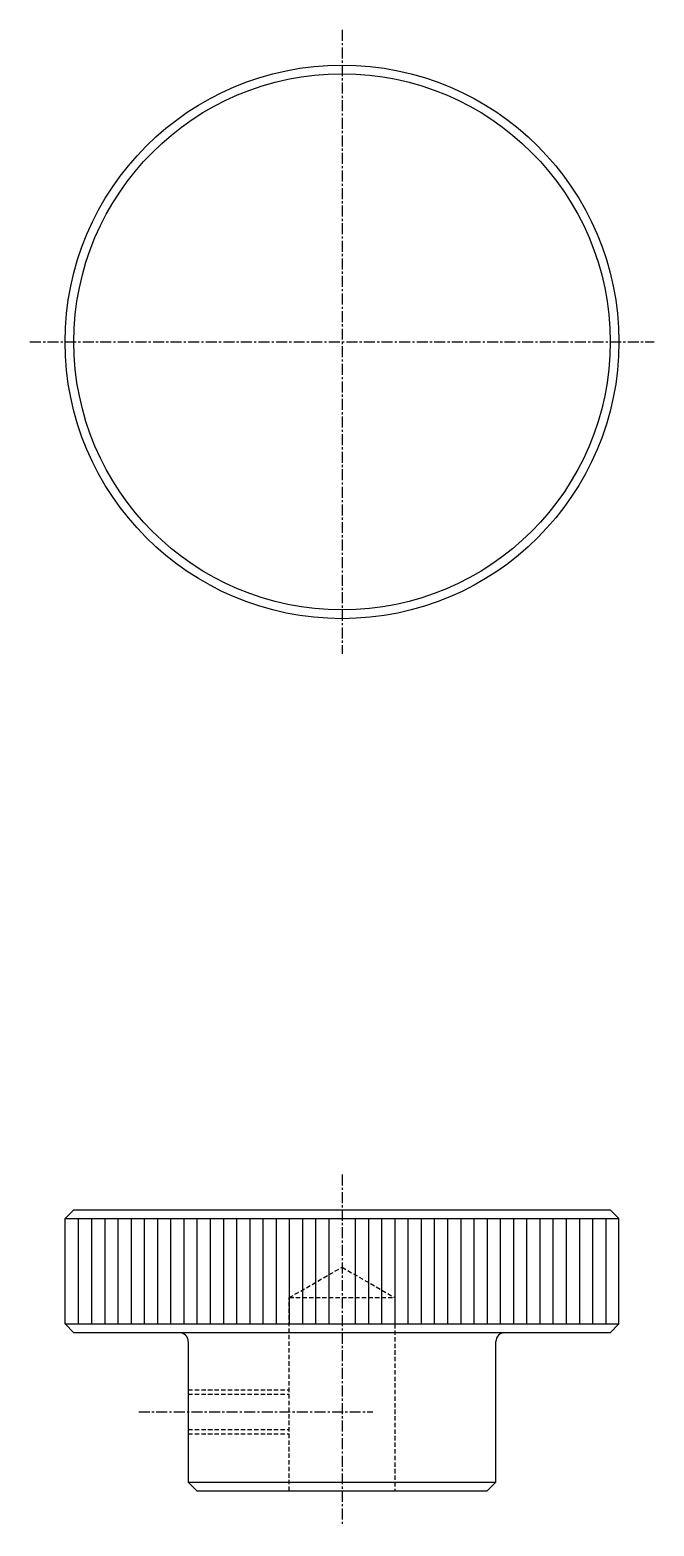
# Model space of a CAD drawing. Extents: x 21 to 325, y 20 to 328.
# Drawn here: x 253.9 to 324.9, y 157.6 to 327.8 of the extents above; entities outside this region: 2.
import ezdxf

# ---------------------------------------------------------------- set-up
doc = ezdxf.new("R2010")
doc.units = 0
doc.linetypes.add('CENTER', pattern=[2, 1.25, -0.25, 0.25, -0.25])
doc.linetypes.add('DASHED', pattern=[0.75, 0.5, -0.25])
doc.layers.get('0').update_dxf_attribs({"linetype": 'CONTINUOUS'})
doc.layers.add('CENTER', color=1, linetype='CENTER')

msp = doc.modelspace()

# ---------------------------------------------------------------- linework, layer by layer
at = {"color": 7, "linetype": 'CONTINUOUS'}
for p, q in [((258.88, 193.59), (257.88, 192.59)), ((257.88, 192.59), (320.88, 192.59)), ((257.88, 180.59), (257.88, 192.59)), ((258.88, 193.59), (319.88, 193.59)), ((259.38, 192.59), (259.38, 180.59)), ((260.88, 192.59), (260.88, 180.59)), ((262.38, 192.59), (262.38, 180.59)), ((263.88, 192.59), (263.88, 180.59)), ((265.38, 192.59), (265.38, 180.59)), ((266.88, 192.59), (266.88, 180.59)), ((268.38, 192.59), (268.38, 180.59)), ((269.88, 192.59), (269.88, 180.59)), ((271.38, 192.59), (271.38, 180.59)), ((272.88, 192.59), (272.88, 180.59)), ((274.38, 192.59), (274.38, 180.59)), ((275.88, 192.59), (275.88, 180.59)), ((277.38, 192.59), (277.38, 180.59)), ((278.88, 192.59), (278.88, 180.59)), ((280.38, 192.59), (280.38, 180.59)), ((281.88, 192.59), (281.88, 180.59)), ((283.38, 192.59), (283.38, 180.59)), ((284.88, 192.59), (284.88, 180.59)), ((286.38, 192.59), (286.38, 180.59)), ((287.88, 192.59), (287.88, 180.59)), ((290.88, 192.59), (290.88, 180.59)), ((292.38, 192.59), (292.38, 180.59)), ((293.88, 192.59), (293.88, 180.59)), ((295.38, 192.59), (295.38, 180.59)), ((296.88, 192.59), (296.88, 180.59)), ((298.38, 192.59), (298.38, 180.59)), ((299.88, 192.59), (299.88, 180.59)), ((301.38, 192.59), (301.38, 180.59)), ((302.88, 192.59), (302.88, 180.59)), ((304.38, 192.59), (304.38, 180.59)), ((305.88, 192.59), (305.88, 180.59)), ((307.38, 192.59), (307.38, 180.59)), ((308.88, 192.59), (308.88, 180.59)), ((310.38, 192.59), (310.38, 180.59)), ((311.88, 192.59), (311.88, 180.59)), ((313.38, 192.59), (313.38, 180.59)), ((314.88, 192.59), (314.88, 180.59)), ((316.38, 192.59), (316.38, 180.59)), ((317.88, 192.59), (317.88, 180.59)), ((319.38, 192.59), (319.38, 180.59)), ((319.88, 193.59), (320.88, 192.59)), ((320.88, 180.59), (320.88, 192.59)), ((257.88, 180.59), (320.88, 180.59)), ((258.88, 179.59), (257.88, 180.59)), ((319.88, 179.59), (320.88, 180.59)), ((319.88, 179.59), (258.88, 179.59)), ((304.63, 179.59), (304.63, 179.59)), ((271.88, 178.59), (271.88, 162.59)), ((306.88, 162.59), (306.88, 178.59)), ((271.88, 162.59), (306.88, 162.59)), ((271.88, 162.59), (272.88, 161.59)), ((306.88, 162.59), (305.88, 161.59)), ((272.88, 161.59), (305.88, 161.59))]:
    msp.add_line(p, q, dxfattribs=at)
at = {"color": 3, "linetype": 'DASHED'}
for p, q in [((283.38, 183.59), (289.38, 187.05)), ((289.38, 187.05), (295.38, 183.59)), ((283.38, 161.59), (283.38, 183.59)), ((283.38, 183.59), (295.38, 183.59)), ((295.38, 183.59), (295.38, 161.59)), ((271.88, 173.09), (283.38, 173.09)), ((271.88, 172.59), (283.38, 172.59)), ((271.88, 168.59), (283.38, 168.59)), ((271.88, 168.09), (283.38, 168.09))]:
    msp.add_line(p, q, dxfattribs=at)
msp.add_line((289.38, 179.59), (289.38, 179.59))
at = {"color": 7, "linetype": 'CONTINUOUS'}
for radius in [31.5, 30.5]:
    msp.add_circle((289.38, 292.35), radius, dxfattribs=at)
for centre, start, end in [((270.88, 178.59), 0, 90), ((307.88, 178.59), 90, 180)]:
    msp.add_arc(centre, 1, start, end, dxfattribs=at)
at = {"layer": 'CENTER', "color": 1, "linetype": 'CENTER'}
for p, q in [((289.38, 327.85), (289.38, 256.85)), ((253.88, 292.35), (324.88, 292.35)), ((289.38, 197.59), (289.38, 157.59)), ((266.25, 170.59), (292.89, 170.59))]:
    msp.add_line(p, q, dxfattribs=at)

# ---------------------------------------------------------------- texts
at = {"color": 7, "linetype": 'CONTINUOUS'}
for p in [(20, 50), (20, 20)]:
    msp.add_text('HOKNW63', height=8, dxfattribs=at).set_placement(p)

doc.saveas('drawing.dxf')
